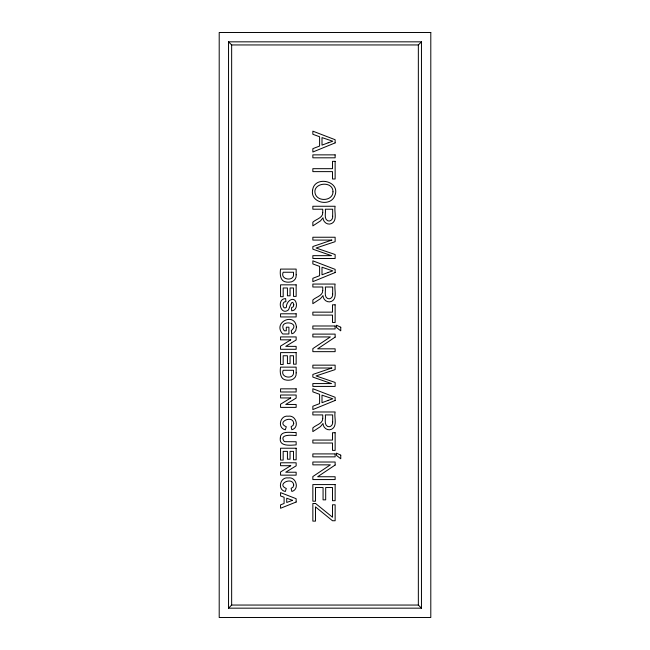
<?xml version="1.0" encoding="UTF-8"?>
<svg xmlns="http://www.w3.org/2000/svg" width="650" height="650" viewBox="0 0 650 650"><rect width="100%" height="100%" fill="white"/><g stroke="black" fill="none" stroke-linecap="round" stroke-linejoin="round"><path stroke-width="0.97" d="M421.46 608.164L418.348 605.053L418.348 44.947L421.46 41.836L228.54 41.836L228.54 608.164L421.46 608.164L421.46 41.836M228.54 608.164L231.652 605.053L231.652 44.947L228.54 41.836M231.652 44.947L418.348 44.947M231.652 605.053L418.348 605.053M322.749 212.631C323.017 217.977 315.786 219.245 312.853 222.186L312.853 225.891L320.474 220.886L322.993 217.799C323.026 222.089 327.624 225.493 331.614 223.535C337.821 220.431 333.873 211.266 335.132 206.261L312.853 206.261L312.853 209.211L322.749 209.211L322.749 212.631M322.749 290.42C323.017 295.766 315.786 297.042 312.853 299.983L312.853 303.688L320.474 298.683L322.993 295.588C323.026 299.877 327.624 303.282 331.614 301.332C337.821 298.228 333.873 289.063 335.132 284.058L312.853 284.058L312.853 287.007L322.749 287.007L322.749 290.42M322.749 418.34C323.017 423.686 315.786 424.954 312.853 427.895L312.853 431.608L320.474 426.603L322.993 423.507C323.026 427.798 327.624 431.202 331.614 429.252C337.821 426.14 333.873 416.975 335.132 411.978L312.853 411.978L312.853 414.919L322.749 414.919L322.749 418.34M296.148 274.844C296.782 278.947 293.118 282.319 289.136 282.141A14.576 14.576 0 0 1 286.528 282.059C280.028 281.718 279.801 273.837 280.556 269.092L296.148 269.092L296.148 274.844M296.148 372.889C296.782 376.984 293.118 380.356 289.136 380.177A14.576 14.576 0 0 1 286.528 380.104C280.028 379.754 279.801 371.873 280.556 367.136L296.148 367.136L296.148 372.889M280.312 438.003C278.834 447.005 291.07 445.152 296.148 444.901L296.148 441.756L285.537 441.683A2.901 2.901 0 0 1 284.123 441.334C278.517 433.737 293.402 435.256 296.148 435.614L296.148 432.469C291.59 432.997 280.304 429.886 280.312 438.003M293.516 274.308C294.247 281.799 279.76 279.906 283.181 272.244L293.516 272.244L293.516 274.308M293.516 372.344C294.247 379.836 279.76 377.942 283.181 370.281L293.516 370.281L293.516 372.344M332.67 216.263C333.149 219.099 330.338 222.113 327.519 220.691C323.635 218.432 326.089 212.582 325.301 209.211L332.67 209.211L332.67 216.263M332.67 294.052C333.149 296.896 330.338 299.91 327.519 298.48C323.635 296.221 326.089 290.371 325.301 287.007L332.67 287.007L332.67 294.052M332.67 421.972C333.149 424.808 330.338 427.822 327.519 426.4C323.635 424.141 326.089 418.291 325.301 414.919L332.67 414.919L332.67 421.972M293.808 304.785L293.28 306.776L291.558 307.645L291.696 310.798C294.287 310.822 296.229 308.482 296.359 306.004A11.221 11.221 0 0 0 296.294 303.257C294.434 295.165 285.894 301.234 286.439 307.247C282.823 310.659 281.206 301.218 285.927 301.632L285.634 298.569C276.201 298.74 280.556 316.322 288.486 309.863C289.591 307.734 292.159 297.781 293.808 304.785M296.416 327.145L295.758 330.614L293.711 333.044L291.834 333.783L291.249 330.655C301.909 321.588 276.534 319.085 284.31 330.801L286.293 330.801L286.293 327.194L288.917 327.194L288.917 333.986L282.709 333.986C272.114 322.376 295.043 311.577 296.416 327.145M312.585 190.287C310.196 202.824 330.281 207.082 334.685 196.024C341.445 181.082 314.316 174.85 312.585 190.287M332.987 191.799C333.036 200.598 318.898 202.085 315.567 194.748C310.773 182.934 333.027 179.798 332.987 191.799M293.727 423.345L293.02 425.474L291.111 426.628L291.85 429.747C299.829 427.668 296.213 414.724 288.218 416.203C280.053 414.911 277.046 428.139 285.326 429.788L286.293 426.733C275.73 422.524 292.817 414.334 293.727 423.345M293.727 485.062L293.02 487.191L291.111 488.345L291.85 491.465C299.829 489.385 296.213 476.442 288.218 477.929C280.053 476.629 277.046 489.856 285.326 491.506L286.293 488.459C275.73 484.242 292.817 476.06 293.727 485.062M335.132 337.131L317.647 348.831L335.132 348.831L335.132 351.658L312.853 351.658L312.853 348.627L330.363 336.936L312.853 336.936L312.853 334.108L335.132 334.108L335.132 337.131M335.132 465.043L317.647 476.743L335.132 476.743L335.132 479.57L312.853 479.57L312.853 476.548L330.363 464.848L312.853 464.848L312.853 462.02L335.132 462.02L335.132 465.043M290.729 339.844L280.556 346.125L280.556 349.286L296.148 349.286L296.148 346.361L285.74 346.361L296.148 339.983L296.148 336.919L280.556 336.919L280.556 339.844L290.729 339.844M290.729 397.938L280.556 404.219L280.556 407.379L296.148 407.379L296.148 404.454L285.74 404.454L296.148 398.076L296.148 395.013L280.556 395.013L280.556 397.938L290.729 397.938M290.729 465.709L280.556 471.989L280.556 475.15L296.148 475.15L296.148 472.225L285.74 472.225L296.148 465.847L296.148 462.784L280.556 462.784L280.556 465.709L290.729 465.709M335.132 142.894L312.853 152.011L312.853 148.647L319.605 146.055L319.605 136.736L312.853 134.29L312.853 131.162L335.132 139.718L335.132 142.894M335.132 272.537L312.853 281.653L312.853 278.298L319.605 275.697L319.605 266.386L312.853 263.941L312.853 260.812L335.132 269.368L335.132 272.537M335.132 400.457L312.853 409.573L312.853 406.217L319.605 403.618L319.605 394.306L312.853 391.861L312.853 388.724L335.132 397.28L335.132 400.457M296.148 502.027L280.556 508.267L280.556 504.847L284.099 503.482L284.099 497.25L280.556 495.966L280.556 492.627L296.148 498.696L296.148 502.027M328.169 142.813L322.002 145.137L322.002 137.589L332.792 141.237L328.169 142.813M328.169 272.464L322.002 274.787L322.002 267.239L332.792 270.887L328.169 272.464M328.169 400.384L322.002 402.707L322.002 395.151L332.792 398.799L328.169 400.384M292.508 500.321L286.723 502.474L286.723 498.217L292.508 500.321M331.817 240.086L312.853 246.529L312.853 249.186L331.5 255.661L312.853 255.661L312.853 258.497L335.132 258.497L335.132 254.532L316.062 248.016L335.132 241.678L335.132 237.242L312.853 237.242L312.853 240.086L331.817 240.086M331.817 368.006L312.853 374.449L312.853 377.106L331.5 383.573L312.853 383.573L312.853 386.417L335.132 386.417L335.132 382.452L316.062 375.936L335.132 369.598L335.132 365.162L312.853 365.162L312.853 368.006L331.817 368.006M430.796 32.5L219.204 32.5L219.204 617.5L430.796 617.5L430.796 32.5M335.132 154.862L312.853 154.862L312.853 157.812L335.132 157.812L335.132 154.862M335.132 161.338L332.499 161.338L332.499 168.675L312.853 168.675L312.853 171.624L332.499 171.624L332.499 178.994L335.132 178.994L335.132 161.338M296.148 284.838L280.556 284.838L280.556 296.692L283.181 296.692L283.181 287.983L287.43 287.983L287.43 295.807L290.054 295.807L290.054 287.983L293.516 287.983L293.516 296.392L296.148 296.392L296.148 284.838M335.132 304.809L332.499 304.809L332.499 312.154L312.853 312.154L312.853 315.096L332.499 315.096L332.499 322.465L335.132 322.465L335.132 304.809M296.148 313.796L280.556 313.796L280.556 316.948L296.148 316.948L296.148 313.796M335.132 325.991L312.853 325.991L312.853 328.941L335.132 328.941L335.132 325.991M296.148 352.617L280.556 352.617L280.556 364.471L283.181 364.471L283.181 355.761L287.43 355.761L287.43 363.594L290.054 363.594L290.054 355.761L293.516 355.761L293.516 364.179L296.148 364.179L296.148 352.617M296.148 388.83L280.556 388.83L280.556 391.983L296.148 391.983L296.148 388.83M335.132 432.729L332.499 432.729L332.499 440.066L312.853 440.066L312.853 443.016L332.499 443.016L332.499 450.385L335.132 450.385L335.132 432.729M296.148 448.224L280.556 448.224L280.556 460.078L283.181 460.078L283.181 451.368L287.43 451.368L287.43 459.201L290.054 459.201L290.054 451.368L293.516 451.368L293.516 459.777L296.148 459.777L296.148 448.224M335.132 453.911L312.853 453.911L312.853 456.861L335.132 456.861L335.132 453.911M335.132 484.583L312.853 484.583L312.853 501.207L315.486 501.207L315.486 487.532L323.066 487.532L323.066 499.858L325.683 499.858L325.683 487.532L332.499 487.532L332.499 500.695L335.132 500.695L335.132 484.583M315.591 503.498L312.853 503.498L312.853 521.113L315.486 521.113L315.486 506.886L332.499 520.747L335.132 520.747L335.132 504.79L332.499 504.79L332.499 517.221L315.591 503.498M340.754 327.251L336.497 325.236L336.497 327.494L340.754 330.842L340.754 327.251M340.754 455.171L336.497 453.148L336.497 455.414L340.754 458.754L340.754 455.171"/></g></svg>
